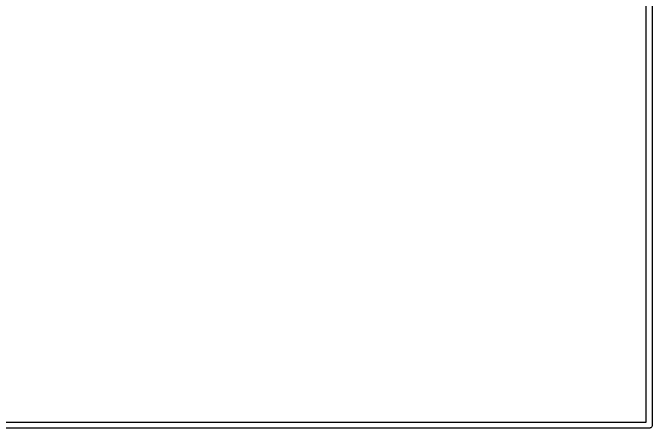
# Model space of a CAD drawing. Extents: x 70.9 to 138.2, y -84.2 to -19.9.
# Drawn here: x 109.11 to 121.56, y -71.06 to -62.96 of the extents above; entities that cross this region are included whole.
import ezdxf

# ---------------------------------------------------------------- set-up
doc = ezdxf.new("R2010")
doc.units = 0
doc.layers.add('BLACK', color=7, linetype='CONTINUOUS')

msp = doc.modelspace()

# ---------------------------------------------------------------- linework, layer by layer
at = {"layer": 'BLACK', "linetype": 'CONTINUOUS'}
for p, q in [((121.44, -69.4971), (121.44, -53.0274)), ((121.56, -53.0274), (121.56, -70.9971)), ((121.44, -70.94), (121.44, -69.4971)), ((87.56, -70.94), (121.44, -70.94)), ((121.497, -71.06), (108.737, -71.06)), ((121.5, -71.0603), (121.497, -71.06)), ((121.503, -71.06), (121.5, -71.0603)), ((121.512, -71.0591), (121.503, -71.06)), ((121.503, -71.06), (121.503, -71.06)), ((121.523, -71.0557), (121.512, -71.0591)), ((121.533, -71.0501), (121.523, -71.0557)), ((121.543, -71.0426), (121.533, -71.0501)), ((121.55, -71.0335), (121.543, -71.0426)), ((121.556, -71.0231), (121.55, -71.0335)), ((121.559, -71.0118), (121.556, -71.0231)), ((121.56, -71), (121.559, -71.0118)), ((121.56, -70.9971), (121.56, -71))]:
    msp.add_line(p, q, dxfattribs=at)

doc.saveas('drawing.dxf')
